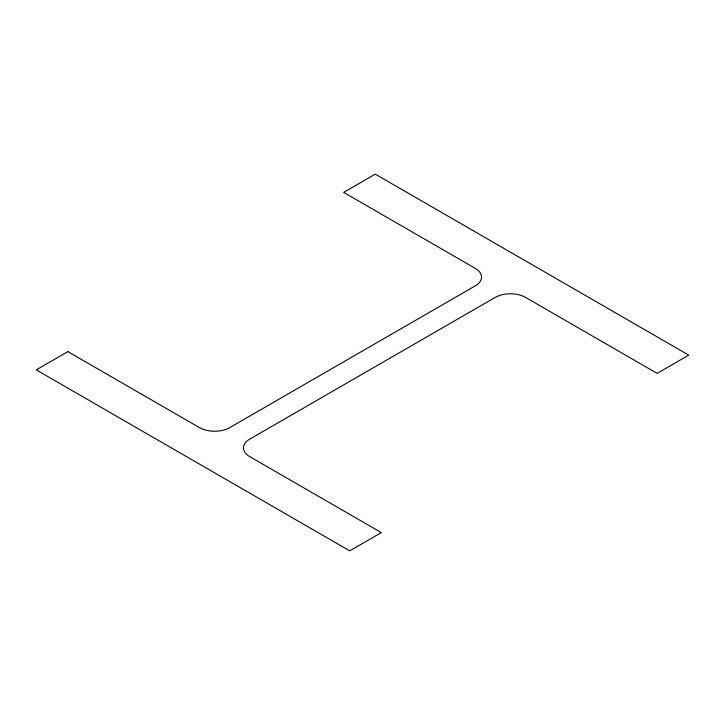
<?xml version="1.0" encoding="UTF-8"?>
<svg xmlns="http://www.w3.org/2000/svg" width="725" height="725" viewBox="0 0 725 725"><rect width="100%" height="100%" fill="white"/><g stroke="black" fill="none" stroke-linecap="round" stroke-linejoin="round"><path stroke-width="1.09" d="M67.851 351.625L36.25 369.868L349.731 550.855L381.332 532.612L249.744 456.641A21.451 12.388 0 0 1 249.744 439.123L495.22 297.404A21.451 12.388 0 0 1 525.562 297.404L657.149 373.375L688.75 355.132L375.269 174.145L343.668 192.388L475.256 268.359A21.451 12.388 0 0 1 475.256 285.877L229.78 427.596A21.451 12.388 0 0 1 199.438 427.596L67.851 351.625"/></g></svg>
